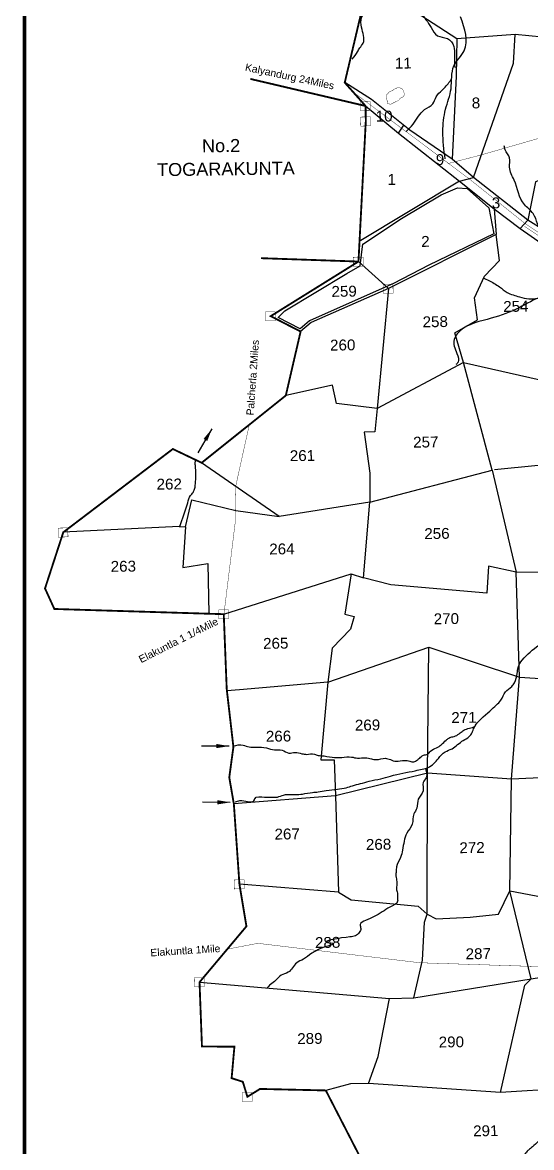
# Model space of a CAD drawing. Header units: feet. Extents: x 767600 to 777544, y 1589691 to 1604539.
# Drawn here: x 767600 to 768975, y 1598335 to 1601378 of the extents above; entities that cross this region are included whole.
import ezdxf
from ezdxf.enums import TextEntityAlignment as Align

# ---------------------------------------------------------------- set-up
doc = ezdxf.new("R2010")
doc.units = ezdxf.units.FT
doc.header["$LTSCALE"] = 15
doc.header["$MEASUREMENT"] = 0
doc.linetypes.add('ACAD_ISO02W100', pattern=[15, 12, -3])
doc.linetypes.add('HIDDEN2', pattern=[0.1875, 0.125, -0.0625])
for name, color, linetype in [('PAPER SIZE', 10, 'Continuous'), ('PLOT', 7, 'Continuous'), ('PLOT NO', 7, 'Continuous'), ('ROADS', 6, 'Continuous'), ('TANKS-STREAM', 4, 'Continuous'), ('text2', 7, 'Continuous'), ('VILLAGE', 30, 'Continuous'), ('VILLAGE BOUNDRY', 5, 'HIDDEN2'), ('VILLAGE STONES', 240, 'Continuous')]:
    doc.layers.add(name, color=color, linetype=linetype)
doc.styles.add('CANAL', font='Cambria.ttf')
doc.styles.get("Standard").update_dxf_attribs({"font": 'arial.ttf'})
doc.linetypes.add('DOTS', pattern='A,1e-06,-3,["●",Standard,S=3,R=0,X=-1.25,Y=-1.25],-3', length=6.000001)
doc.dimstyles.new('CRDS', dxfattribs={"dimtxt": 20, "dimasz": 35, "dimexe": 0.18, "dimexo": 0.0625, "dimgap": 0.09, "dimtad": 0, "dimtih": 1, "dimtoh": 1, "dimdec": 0, "dimzin": 2, "dimdsep": 46, "dimtxsty": 'CANAL', "dimcen": 0.09, "dimclrt": 256, "dimadec": 0, "dimazin": 0, "dimtfac": 1, "dimtdec": 0, "dimtofl": 0, "dimtmove": 0, "dimatfit": 3, "dimfxl": 1, "dimtfill": 2, "dimtfillclr": 5, "dimtolj": 1, "dimtzin": 0, "dimarcsym": 0})

msp = doc.modelspace()

# ---------------------------------------------------------------- linework, layer by layer
at = {"layer": 'PAPER SIZE', "color": 5, "const_width": 10}
msp.add_lwpolyline([(767604.7, 1603873.4), (777432.6, 1603873.4), (777432.6, 1589695.6), (767604.7, 1589695.6)], close=True, dxfattribs=at)
at = {"layer": 'PLOT'}
for points in [[(769181.5, 1601274.9), (769094.8, 1601263.1), (769056.8, 1601300.3), (769005.4, 1601338.7), (768931.5, 1601345.4), (768773.9, 1601333.7), (768615.1, 1601436.5)], [(768818.4, 1600958.7), (768926.6, 1601268.7), (768931.5, 1601345.4)], [(768773.9, 1601333.7), (768771.8, 1601233.5), (768761.3, 1601008.4), (768646.7, 1601086.7), (768543.3, 1601169.7), (768470.6, 1601215.7)], [(769094.8, 1601263.1), (769157.3, 1601014.9), (768986.5, 1600947.4), (768965.1, 1600843.2), (768818.4, 1600958.7)], [(768526.9, 1601152.5), (768615.8, 1601079.1), (768630.7, 1601100.5)], [(768615.8, 1601079.1), (768780.5, 1600949), (768818.4, 1600958.7), (768761.3, 1601008.4)], [(768780.5, 1600949), (768509.8, 1600786)], [(768780.5, 1600949), (768874.6, 1600874.5), (768945.1, 1600820.7), (768965.1, 1600843.2)], [(768874.6, 1600874.5), (768880, 1600804.8), (768588.5, 1600658.7), (768507.7, 1600731.7)], [(768945.1, 1600820.7), (769051.9, 1600746), (769138.7, 1600690.9), (769165.3, 1600718.2), (768965.1, 1600843.2)], [(768791.9, 1600458.9), (768768.2, 1600539.1), (768829.5, 1600573.9), (768821.4, 1600633.5), (768848.4, 1600692), (768889, 1600734.7), (768880, 1600804.8)], [(768791.9, 1600458.9), (769018.5, 1600407.6), (769051.9, 1600746)], [(768588.5, 1600658.7), (768557.9, 1600334.5), (768448.4, 1600347.4), (768437.5, 1600396.9), (768311.3, 1600369.3)], [(768588.5, 1600658.7), (768379.6, 1600567.1), (768351.3, 1600542.4)], [(768143.6, 1599777.9), (768488, 1599887.3), (768521.2, 1599876.3), (768538.8, 1600080.8), (768868.7, 1600167.2), (768791.9, 1600458.9), (768557.9, 1600334.5)], [(769288.4, 1600400.8), (769211.5, 1600201.9), (768875.6, 1600167.9)], [(768557.9, 1600334.5), (768551.7, 1600270.9), (768523.2, 1600270.3), (768538, 1600159.5), (768538.8, 1600080.8), (768293, 1600042), (768083.9, 1600187.4)], [(768868.7, 1600167.2), (768934.3, 1599891.2), (769092.8, 1599892.9)], [(768022.8, 1600015.2), (768040.4, 1600014.2), (768057.2, 1600086.9), (768175.8, 1600057.9), (768293, 1600042)], [(768022.8, 1600015.2), (768022.8, 1600015.2), (768022.8, 1600015.2), (768022.8, 1600015.2), (767709.9, 1599999.4)], [(768040.4, 1600014.2), (768033.2, 1599904.3), (768100.2, 1599914.7), (768103.4, 1599779.1)], [(768934.3, 1599891.2), (768858.7, 1599908.2), (768854.8, 1599834.6), (768595.1, 1599857.3), (768521.2, 1599876.3)], [(768488, 1599887.3), (768470.6, 1599778.2), (768496, 1599771.6), (768486.4, 1599737), (768437, 1599686), (768425.1, 1599594.3), (768186.6, 1599573), (768151.6, 1599570.2)], [(768425.1, 1599594.3), (768698, 1599688.6), (768942.5, 1599607.6), (768934.3, 1599891.2)], [(768942.5, 1599607.6), (769266.6, 1599587.2), (769262.3, 1599662.7), (769289.2, 1599805.4)], [(768921.3, 1599331.5), (768694.2, 1599347.6), (768698, 1599688.6)], [(769251.7, 1599346.9), (768921.3, 1599331.5), (768942.5, 1599607.6)], [(768425.1, 1599594.3), (768406, 1599383.6), (768442.1, 1599383.5), (768445.7, 1599286.7), (768170.9, 1599264.7)], [(768694.2, 1599347.6), (768445.7, 1599286.7)], [(768453.8, 1599025.8), (768487.7, 1599005.5), (768668.9, 1598987.8), (768693.7, 1598966.6), (768694.2, 1599347.6)], [(768693.7, 1598966.6), (768718, 1598954.2), (768809.8, 1598958.7), (768886.4, 1598966.8), (768916.8, 1599030), (768921.3, 1599331.5)], [(768916.8, 1599030), (769097.4, 1598995.4), (769098.8, 1599044.9), (769244.1, 1599061.7), (769246.6, 1599062.6), (769251.7, 1599346.9)], [(768445.7, 1599286.7), (768453.8, 1599025.8), (768186, 1599047.5)], [(768974.5, 1598791.8), (769226.8, 1598832.3), (769239.4, 1598839.5), (769244.1, 1599061.7)], [(768657.4, 1598740.5), (768974.5, 1598791.8), (768916.8, 1599030)], [(768078.1, 1598782.5), (768591.5, 1598738.4), (768657.4, 1598740.5), (768680.8, 1598842.2), (768685.8, 1598944.5), (768693.7, 1598966.6)], [(768891.2, 1598484.5), (768957, 1598774.9), (768974.5, 1598791.8)], [(768535.2, 1598508.4), (768560.6, 1598581.6), (768591.5, 1598738.4)], [(769239.6, 1598505.8), (768891.2, 1598484.5), (768535.2, 1598508.4), (768486.6, 1598507.4), (768419.4, 1598489.7)]]:
    msp.add_lwpolyline(points, dxfattribs=at)
at = {"layer": 'ROADS', "linetype": 'DOTS', "ltscale": 0.5, "const_width": 1}
for points in [[(769891.4, 1601468), (769827.9, 1601453.5), (769566, 1601310.2), (769384.4, 1601218.9), (769245.5, 1601163.9), (769138, 1601106.2), (768834.5, 1601018.7), (768749.2, 1600996.7)], [(768150.5, 1598871.4), (768235.8, 1598887.6), (768673.1, 1598835.1), (768988.3, 1598824.9), (769223, 1598839.2), (769276.9, 1598808.2), (769327.7, 1598810.9), (769402, 1598842.2), (769450, 1598857.3)]]:
    msp.add_lwpolyline(points, dxfattribs=at)
at = {"layer": 'ROADS', "linetype": 'HIDDEN2', "ltscale": 10, "const_width": 1}
for points in [[(768493.9, 1601189.8), (768806.6, 1600955.7)], [(768582.7, 1601183.8), (768585.6, 1601183.9), (768591.4, 1601191.6), (768599.9, 1601194), (768602.7, 1601196.9), (768606.7, 1601198.9), (768612.3, 1601201.5), (768615.2, 1601201.6), (768624.3, 1601200.8), (768627.4, 1601196.9), (768629.2, 1601193.5), (768631.3, 1601186.7), (768631, 1601181.4), (768628.5, 1601177.4), (768619.2, 1601172.4), (768617, 1601168.1), (768600.9, 1601160.3), (768597.6, 1601158), (768593.6, 1601157.6), (768586.2, 1601158.7), (768585.5, 1601166.3), (768582.9, 1601173.1), (768582.8, 1601179.3), (768585.3, 1601184.2)], [(768806.6, 1600955.7), (768958.4, 1600834.1)], [(768956.2, 1600827), (769151.8, 1600697.7), (769480, 1600490.4), (769957.3, 1600167.7), (770144.2, 1600045.9), (770310.1, 1599945.6), (770473.7, 1599877.9), (770640.6, 1599822.9), (770793.9, 1599800.6), (770972, 1599739.2), (771419.8, 1599597.8), (771556.8, 1599572.6)], [(768957.6, 1600834.8), (769153.3, 1600705.4), (769481.4, 1600498.2), (769958.7, 1600175.4), (770145.6, 1600053.7), (770311.5, 1599953.4), (770475.1, 1599885.7), (770642.1, 1599830.6), (770795.3, 1599808.4), (770973.4, 1599747), (771421.3, 1599605.6), (771558.3, 1599580.4)], [(768143.1, 1599769.9), (768174.1, 1600022.2), (768176.3, 1600125.6), (768213, 1600292)]]:
    msp.add_lwpolyline(points, dxfattribs=at)
at = {"layer": 'TANKS-STREAM'}
for points in [[(771493.7, 1602045.8), (771472.7, 1602044.9), (771459.7, 1602043), (771454.8, 1602040), (771442.2, 1602030.8), (771432.3, 1602025.4), (771420.4, 1602016.9), (771398.2, 1602003.6), (771387, 1601993.5), (771378.3, 1601990), (771364.3, 1601989.5), (771349.6, 1601992.3), (771334.9, 1601994.1), (771318.2, 1601997.6), (771291.2, 1601996.2), (771267.2, 1601995.9), (771252.7, 1601982.4), (771246.7, 1601923.8), (771242.5, 1601887.1), (771248.6, 1601854.9), (771227.1, 1601807.7), (771215.4, 1601787.1), (771201.3, 1601756.3), (771193.1, 1601729.7), (771171.4, 1601692.8), (771141.8, 1601597.4), (771117.7, 1601550.3), (771093.5, 1601508.2), (771098.4, 1601458.8), (771109.2, 1601413.8), (771130.9, 1601331.9), (771151.7, 1601302.1), (771142.8, 1601225.2), (771055, 1601118.1), (771019.2, 1601066.3), (770989.3, 1601024.1), (770955.5, 1600961.1), (770901.8, 1600934), (770872.8, 1600925.6), (770833, 1600923.7), (770820.1, 1600928.3), (770760.2, 1600905.9), (770713.1, 1600894.5), (770679.1, 1600889.9), (770600.8, 1600886.9), (770560.9, 1600885), (770523.4, 1600912.9), (770453.3, 1600931), (770401.7, 1600899.2), (770343.4, 1600863.4), (770313.3, 1600838), (770247.6, 1600844.6), (770173.1, 1600786.7), (770145.6, 1600764.7), (770019.5, 1600743.5), (769973.7, 1600684.5), (769969.4, 1600649.8), (769940.7, 1600622.8), (769926.6, 1600608.9), (769888, 1600602), (769737.6, 1600607.7), (769610.4, 1600617.9), (769574.2, 1600620.3), (769547.8, 1600641.8), (769481.2, 1600624.8), (769350.4, 1600623.6), (769329.6, 1600608.1), (769305.9, 1600602.1), (769266.3, 1600603.3), (769234.9, 1600614.2), (769204.3, 1600619), (769119.3, 1600638.6), (769038.2, 1600643.2), (768995.9, 1600633.6), (768934.1, 1600603.1), (768855.7, 1600575.3), (768774.8, 1600536.3), (768766.3, 1600521.1), (768773.6, 1600483.3), (768776.9, 1600459.3), (768770.6, 1600452.8)], [(771495, 1602043.9), (771512.9, 1602044.2), (771518.5, 1602043.7), (771525.4, 1602027), (771528.9, 1602015.9), (771537.6, 1601991), (771544.3, 1601948.7), (771542.2, 1601931.4), (771548.2, 1601861.5), (771541.2, 1601837.9), (771533.6, 1601825.6), (771518.1, 1601813.7), (771498.8, 1601796.7), (771481.7, 1601778.6), (771469.8, 1601752.3), (771462.1, 1601741.6), (771463.4, 1601685.5), (771465.9, 1601660.5), (771461.8, 1601630.9), (771453.9, 1601596.2), (771435.1, 1601539.8), (771429.8, 1601511.9), (771431.8, 1601487.9), (771440.5, 1601461.3), (771445.2, 1601444.1), (771446.6, 1601421.2), (771459.2, 1601396.3), (771472.4, 1601327.6), (771489.6, 1601294.9), (771498.8, 1601278.3), (771507.9, 1601261.1), (771518.2, 1601244), (771540.7, 1601186.6), (771543.2, 1601166.5), (771555.2, 1601149.4), (771564.3, 1601131.7), (771580.2, 1601112.4), (771598.3, 1601092.6), (771624.3, 1601033.9), (771647.6, 1601000.8), (771661.2, 1600982), (771685.9, 1600929.4), (771709.6, 1600912.4), (771767.6, 1600861.8), (771805.7, 1600825.9), (771811.4, 1600824.1), (771819.3, 1600793.4), (771850.5, 1600761.2), (771867, 1600749.5), (771888.6, 1600731.6), (771922.2, 1600711.9), (771949.4, 1600694.1), (771978, 1600625.7), (771984.6, 1600598.8), (771991.7, 1600583.9), (771995, 1600573.9), (771999, 1600555.1), (772011.2, 1600537.7), (772015.2, 1600517.6), (772015.8, 1600476.2), (772009, 1600462.6), (771980.5, 1600435.2), (771960, 1600418.7), (771951.3, 1600406), (771942.8, 1600388.3), (771921.1, 1600368), (771883.3, 1600326.7), (771858.2, 1600319.5), (771815.6, 1600259.6), (771801, 1600223), (771789.9, 1600205.3), (771781.3, 1600185.7), (771758.6, 1600145.3), (771742.5, 1600079.4), (771722, 1600007), (771696, 1599977.1), (771685, 1599951.4), (771672.8, 1599923), (771666.1, 1599904.1), (771651.9, 1599888.2), (771641.4, 1599874.3), (771642.3, 1599846.1), (771624, 1599808.8), (771619.1, 1599793.7), (771611.9, 1599769.1), (771590.4, 1599680.6), (771573, 1599619.5), (771564.6, 1599589.3), (771553.6, 1599561.5), (771531.6, 1599462.8), (771519.1, 1599408.7), (771509.5, 1599376.6), (771481.1, 1599286.8), (771470.8, 1599250.9), (771444.5, 1599200.3), (771420.3, 1599176.8), (771335.8, 1599136), (771301.4, 1599125.5), (771260.2, 1599106.8), (771201.2, 1599099.7), (771154.8, 1599092.9), (771122.8, 1599091.8), (771092.1, 1599084.5), (771068.2, 1599084.2), (770999, 1599069.3), (770941.9, 1599057.2), (770918.1, 1599051.9), (770847.9, 1599041.6), (770799.8, 1599020.3), (770773.5, 1599013.6), (770757.9, 1599006.5), (770737.4, 1598983.1), (770700.4, 1598925.8), (770673.6, 1598863.4), (770662.7, 1598827.4), (770693.3, 1598743.3), (770733.8, 1598671.7), (770755.2, 1598614.8), (770767.2, 1598565), (770760.9, 1598467.7), (770742.7, 1598422.3), (770672.8, 1598330.6), (770638.5, 1598303.2), (770567.7, 1598295.3), (770474.8, 1598282.8), (770407.1, 1598275.7), (770356.2, 1598273.2), (770304.8, 1598264.3), (770213, 1598287), (770112.1, 1598266.2), (769954.3, 1598225.3), (769897.9, 1598199), (769791.4, 1598172.5), (769727, 1598144.1), (769686.3, 1598136), (769619, 1598108.7), (769547.5, 1598055.1), (769466.4, 1598006.9), (769306.3, 1597902.9), (769250.5, 1597838.2), (769224.3, 1597775.7), (769184.1, 1597675), (769163.8, 1597598.8), (769072.5, 1597547.9), (769005, 1597526.9), (768969.8, 1597522.1)], [(768490.9, 1601279.4), (768505.3, 1601299.2), (768511.3, 1601309.6), (768520.3, 1601322.6), (768516.1, 1601365.3), (768516.3, 1601391.6), (768525.3, 1601408.8), (768533.5, 1601436.4)], [(768615.4, 1601437.5), (768650.7, 1601421.4), (768675.3, 1601402.2), (768690.1, 1601385.8), (768704, 1601364.6), (768720.9, 1601342.4), (768748.3, 1601335), (768765.1, 1601313.8), (768767.4, 1601288.5), (768767.8, 1601256.4)], [(768741.8, 1601009.3), (768735.9, 1601083.2), (768743, 1601143.6), (768757.8, 1601199.3), (768765.8, 1601260.8), (768793.6, 1601302), (768783.6, 1601393.9)], [(768636.2, 1601083.3), (768655.7, 1601103.7), (768686.4, 1601142.7), (768708.7, 1601158.1), (768717.9, 1601177.5), (768733.5, 1601195.2), (768754.5, 1601219), (768759.5, 1601226.4)], [(769146.3, 1600739.1), (769126.8, 1600741.3), (769108.7, 1600736.2), (769082.9, 1600757.1), (769009.4, 1600806.5), (768992, 1600833.6), (768980.1, 1600861.3), (768956.1, 1600885.9), (768928.5, 1600951.9), (768915.9, 1600986.9), (768916.2, 1601012.4), (768903.8, 1601034), (768901.8, 1601044.3)], [(768844.9, 1600687.4), (768874.3, 1600672.7), (768888.9, 1600663.2), (768909.2, 1600648.3), (768943, 1600636.3), (768967.9, 1600630.6), (768991.8, 1600632.3), (769024.7, 1600632.7), (769074.1, 1600634.3), (769113.4, 1600640.2)], [(768174.7, 1599270.2), (768187.1, 1599273.6), (768192.9, 1599273.7), (768226.8, 1599276.1), (768227.4, 1599278.7), (768254.1, 1599283), (768262.6, 1599283.1), (768272.3, 1599283.2), (768288.6, 1599283.4), (768305.5, 1599288.8), (768315.9, 1599290.3), (768337.4, 1599289.9), (768356.3, 1599291.5), (768383.7, 1599295.7), (768398.6, 1599297.2), (768420.7, 1599300.8), (768450.7, 1599304.4), (768474.8, 1599308.6), (768491.6, 1599314), (768513.1, 1599319.5), (768536.5, 1599326.3), (768567.7, 1599332.6), (768594.3, 1599340.1), (768661.3, 1599354.6), (768680.1, 1599358.8), (768695.7, 1599362.9), (768723.7, 1599387.5), (768741.7, 1599405.3), (768760.5, 1599414), (768790.9, 1599436.6), (768806.4, 1599445.9), (768814.7, 1599457.7), (768820.4, 1599470.8), (768863, 1599516), (768880.4, 1599532.5), (768892.6, 1599545), (768904.7, 1599568), (768922.1, 1599582.5), (768929.1, 1599592.4), (768936.6, 1599617.9), (768939, 1599633.5), (768950.5, 1599653.9), (768995.1, 1599694.4), (769042.9, 1599734.1), (769073.8, 1599759.2), (769152.1, 1599806.5), (769176.7, 1599829.8), (769224.8, 1599841.5), (769252.7, 1599854.2), (769270.2, 1599860.9), (769302, 1599867.9), (769318.3, 1599868.1), (769347.6, 1599877.6), (769379.3, 1599892.9), (769413.6, 1599910.3), (769437, 1599919.1), (769464.2, 1599987.5), (769479.7, 1600003.3), (769493, 1600036), (769508.9, 1600063.6), (769531.5, 1600082.7), (769548.9, 1600094.7), (769609.9, 1600127), (769635.7, 1600150.1), (769668.1, 1600166.2), (769704.3, 1600187.5), (769748.2, 1600229.3), (769759.2, 1600239.9), (769772.1, 1600248.5), (769789.6, 1600256.5), (769805.2, 1600263.3), (769820.6, 1600279.7), (769828.2, 1600298.1), (769833.2, 1600316.4), (769839.4, 1600335.3), (769863.5, 1600391), (769865.7, 1600417.1), (769882.9, 1600454.7), (769892.3, 1600481.6), (769909, 1600507.2), (769924.4, 1600524.9), (769965.3, 1600585.6), (769971, 1600605.9), (769974.6, 1600630), (769975.7, 1600643), (769959.1, 1600614.2), (769937.7, 1600604.8), (769918.2, 1600601.9)], [(768025, 1600015.1), (768046.3, 1600079.4), (768054, 1600098.7), (768060.9, 1600107.3), (768064.7, 1600115.9), (768067.5, 1600136.7), (768068.2, 1600160), (768067.1, 1600177.4), (768066.7, 1600187.7), (768067.4, 1600195.3)], [(768169.4, 1599421.5), (768195.9, 1599423.8), (768212.1, 1599418.8), (768231.3, 1599418), (768258.8, 1599416.1), (768280.6, 1599411.1), (768301.3, 1599410.1), (768319.9, 1599402.3), (768336.1, 1599404.2), (768354.9, 1599400.5), (768367.2, 1599398.8), (768388.7, 1599399.6), (768398.5, 1599395.9), (768407, 1599395.2), (768436.9, 1599390.9), (768462.7, 1599390.7), (768489.3, 1599391.5), (768505.4, 1599388.4), (768526.5, 1599389.8), (768542.7, 1599386.7), (768555.7, 1599384.4), (768580.3, 1599388.4), (768594.2, 1599384.4), (768609.6, 1599380.2), (768632.1, 1599382.5), (768646.3, 1599380.2), (768656.9, 1599378.6), (768667.2, 1599384), (768673.2, 1599388.6), (768683, 1599396.5), (768694.8, 1599399.5), (768702.6, 1599407.6), (768718.5, 1599416.4), (768731.6, 1599424.9), (768744.5, 1599437.2), (768752, 1599442.8), (768762.5, 1599446.6), (768770, 1599448.5), (768782.8, 1599457.2), (768792.6, 1599464.1), (768807.4, 1599469.5), (768822.9, 1599475.4), (768824.3, 1599477.5)], [(768689.1, 1599360.8), (768690.5, 1599335.7), (768682.9, 1599322.8), (768682.4, 1599299.7), (768669.3, 1599277.7), (768665.4, 1599253.1), (768657.6, 1599237.7), (768652.8, 1599209.9), (768638.6, 1599185.9), (768626.9, 1599140), (768621.3, 1599120.2), (768610.4, 1599094.3), (768609.6, 1599082.9), (768609, 1599069.8), (768611.4, 1599054.9), (768610.9, 1599040.7), (768610.9, 1599032.7), (768612.3, 1599026.9), (768613.1, 1599010.8), (768613.6, 1599001.9), (768592.6, 1598985.4), (768572.1, 1598972.5), (768550.2, 1598960), (768527.1, 1598949.7), (768512.3, 1598938.6), (768514, 1598927.8), (768510, 1598917.1), (768499.3, 1598908.2), (768484.6, 1598905.1), (768424.4, 1598890), (768440, 1598886.8), (768416.8, 1598877.9), (768395.1, 1598868.4), (768381.5, 1598860.9), (768358.8, 1598844.5), (768340.9, 1598835.1), (768317.7, 1598809.2), (768298.5, 1598801.2), (768284.3, 1598787.8), (768270, 1598776.3), (768260.6, 1598766.8)], [(770069.9, 1598251.8), (770028, 1598262.5), (770012, 1598279.2), (769965.5, 1598298.9), (769943.9, 1598313.3), (769929, 1598326.6), (769925.5, 1598334.5), (769914.9, 1598370.4), (769906.9, 1598375.9), (769880.7, 1598398.1), (769873.7, 1598416.1), (769855.3, 1598445.1), (769843.7, 1598465.3), (769787.5, 1598525.7), (769747.5, 1598564.7), (769730.4, 1598574.6), (769705.3, 1598598), (769685.9, 1598614.6), (769672, 1598646), (769653.9, 1598646.9), (769637, 1598642.2), (769608.6, 1598652.3), (769583.9, 1598657), (769563.1, 1598666.8), (769543.2, 1598687.3), (769525.2, 1598693.2), (769515.1, 1598694.8), (769509.5, 1598696.9), (769487.6, 1598703.9), (769474.2, 1598706), (769457.9, 1598713), (769442.1, 1598719.5), (769421.9, 1598726.5), (769398.3, 1598734), (769381.1, 1598728.8), (769373.3, 1598728.1), (769331.6, 1598742.7), (769304.1, 1598752.4), (769299, 1598756.3), (769290.6, 1598761.2), (769276.5, 1598771.6), (769262.4, 1598779.8), (769243.8, 1598786.8), (769232.6, 1598792.8), (769222, 1598787.1), (769210.3, 1598787), (769194.6, 1598788.4), (769185.9, 1598768.2), (769189.5, 1598748.2), (769189.8, 1598728.1), (769190.2, 1598698.5), (769192.6, 1598682.9), (769193.4, 1598668.9), (769198, 1598653.3), (769200.7, 1598566.6), (769198.3, 1598542), (769186, 1598542.9), (769174.3, 1598536.6), (769125.8, 1598523.2), (769109.7, 1598515.7), (769085.8, 1598508.1), (769039.6, 1598489.7), (769026.4, 1598475), (769033.2, 1598456.8), (769027.8, 1598444.5), (769028, 1598427.7), (769027.7, 1598411), (769026.2, 1598396.4), (768994.3, 1598352.4), (768977.7, 1598337.1), (768967.2, 1598328.6), (768960, 1598321.2), (768945.2, 1598300.9), (768935.3, 1598287.4), (768917, 1598271.5), (768894.3, 1598253.9), (768850.8, 1598239.7), (768813.5, 1598224.2), (768773.4, 1598209.7), (768755.6, 1598205.6), (768697.8, 1598180.8), (768653.2, 1598166.3), (768568.1, 1598153.9), (768553.6, 1598151), (768545.8, 1598154.8), (768523.8, 1598164), (768517.1, 1598169.5)]]:
    msp.add_spline(points, degree=3, dxfattribs=at)
at = {"layer": 'VILLAGE'}
msp.add_lwpolyline([(768519.9, 1600778.5), (768624, 1600848.3), (768731.4, 1600912.2), (768775, 1600930.8), (768801.6, 1600929.6), (768860.3, 1600876.8), (768873.6, 1600807.1), (768698, 1600722.1), (768602.2, 1600672.5), (768458.3, 1600608.2), (768375.3, 1600571.5), (768349.9, 1600549.3), (768290.8, 1600580.2), (768308.3, 1600598.5), (768476.1, 1600699.3), (768512.4, 1600720.2), (768519.5, 1600779.5)], dxfattribs=at)
at = {"layer": 'VILLAGE BOUNDRY', "linetype": 'ACAD_ISO02W100', "lineweight": -2, "ltscale": 0.2, "const_width": 5}
for points in [[(768530.3, 1598274.1), (768419.4, 1598489.7), (768241.6, 1598493.8), (768207.5, 1598472.5), (768195.1, 1598513.1), (768164.9, 1598522.9), (768172.4, 1598608.3), (768084.7, 1598608.4), (768078.1, 1598782.5), (768204.9, 1598933.6), (768186, 1599047.5), (768170.9, 1599264.7), (768158.5, 1599336.4), (768169.7, 1599418.9), (768151.6, 1599575.5), (768143.6, 1599777.9), (767685.8, 1599792), (767660.5, 1599847.5), (767709.9, 1599999.4), (768006, 1600224.7), (768083.9, 1600187.4), (768311.3, 1600369.3), (768351.3, 1600542.4), (768270.5, 1600584), (768507.7, 1600731.7), (768527.5, 1601111.1), (768526.9, 1601152.5), (768470.6, 1601215.7), (768523.1, 1601438.2)], [(768526.9, 1601152.5), (768215.5, 1601225.7)], [(768507.7, 1600731.7), (768244.6, 1600740.8)]]:
    msp.add_lwpolyline(points, dxfattribs=at)
at = {"layer": 'VILLAGE STONES', "const_width": 0.979}
for points in [[(768512.8, 1601163.9), (768539.3, 1601164.3), (768539.6, 1601139.9), (768513.1, 1601139.6)], [(768513.4, 1601122.6), (768539.9, 1601123), (768540.2, 1601098.6), (768513.7, 1601098.2)], [(768493.6, 1600743.1), (768520.1, 1600743.5), (768520.4, 1600719.1), (768493.9, 1600718.8)], [(768574.4, 1600670.1), (768600.9, 1600670.5), (768601.2, 1600646.1), (768574.7, 1600645.8)], [(768256.4, 1600595.5), (768282.9, 1600595.8), (768283.3, 1600571.4), (768256.7, 1600571.1)], [(767695.8, 1600010.9), (767722.3, 1600011.2), (767722.7, 1599986.8), (767696.1, 1599986.5)], [(768130, 1599789.6), (768156.5, 1599789.9), (768156.8, 1599765.6), (768130.3, 1599765.2)], [(768171.9, 1599058.9), (768198.4, 1599059.3), (768198.7, 1599034.9), (768172.2, 1599034.6)], [(768064, 1598793.9), (768090.5, 1598794.3), (768090.9, 1598769.9), (768064.3, 1598769.6)], [(768193.4, 1598483.9), (768219.9, 1598484.3), (768220.2, 1598459.9), (768193.7, 1598459.6)]]:
    msp.add_lwpolyline(points, close=True, dxfattribs=at)

# ---------------------------------------------------------------- texts
at = {"layer": 'PLOT NO'}
for s, height, p in [('11', 29.37, (768628.9, 1601268.4)), ('8', 29.4, (768825.3, 1601160.7)), ('10', 29.37, (768577, 1601125)), ('9', 29.4, (768728.2, 1601007.5)), ('1', 29.4, (768597.4, 1600953.8)), ('3', 29.4, (768879.4, 1600890.4)), ('2', 29.4, (768688.6, 1600786.2)), ('259', 29.37, (768468.9, 1600651.3)), ('254', 29.37, (768933.1, 1600610.6)), ('258', 29.37, (768715.2, 1600569)), ('260', 29.37, (768465.1, 1600506)), ('257', 29.37, (768689.6, 1600243.5)), ('261', 29.37, (768356.3, 1600206.9)), ('262', 29.37, (767996.2, 1600129.8)), ('256', 29.37, (768719.8, 1599996.1)), ('264', 29.37, (768300.8, 1599954.4)), ('263', 29.37, (767872.2, 1599907.5)), ('270', 29.37, (768745.2, 1599765.7)), ('265', 29.37, (768284.1, 1599699.2)), ('271', 29.37, (768792.8, 1599498.6)), ('269', 29.37, (768532.2, 1599478.1)), ('266', 29.37, (768291.6, 1599448)), ('267', 29.37, (768315, 1599183.4)), ('268', 29.37, (768562, 1599155.3)), ('272', 29.37, (768814.6, 1599146.5)), ('288', 29.37, (768424.4, 1598890)), ('287', 29.37, (768831.5, 1598859.6)), ('289', 29.37, (768376.4, 1598630.2)), ('290', 29.37, (768758.7, 1598620.9)), ('291', 29.37, (768851.8, 1598380.6))]:
    msp.add_text(s, height=height, rotation=0.7405, dxfattribs=at).set_placement(p, align=Align.MIDDLE_CENTER)
at = {"layer": 'text2', "color": 6}
msp.add_text('Kalyandurg 24Miles', height=20, rotation=347.877, dxfattribs=at).set_placement((768199.9, 1601248.4))
at = {"layer": 'text2'}
for s, rotation, p in [('Palcherla 2Miles', 85.8849, (768224.3, 1600314.9)), ('Elakuntla 1 1/4Mile', 26.7845, (767920.2, 1599645.2)), ('Elakuntla 1Mile', 3.6386, (767945.9, 1598852.1))]:
    msp.add_text(s, height=20, rotation=rotation, dxfattribs=at).set_placement(p)
at = {"layer": 'VILLAGE STONES'}
for s, p in [('            No.2', (767922, 1601024.9)), ('   TOGARAKUNTA', (767922.8, 1600962))]:
    msp.add_text(s, height=35, rotation=0.7405, dxfattribs=at).set_placement(p)

# ---------------------------------------------------------------- leaders
at = {"layer": 'PLOT', "color": 5}
for points in [[(768111.6, 1600279.4), (768073.9, 1600214.5)], [(768158.2, 1599421.1), (768083.2, 1599421.3)], [(768161.3, 1599268.9), (768086.3, 1599269.3)]]:
    msp.add_leader(points, dimstyle='CRDS', override={"dimgap": 0.09, "dimtad": 0}, dxfattribs=at)

doc.saveas('drawing.dxf')
